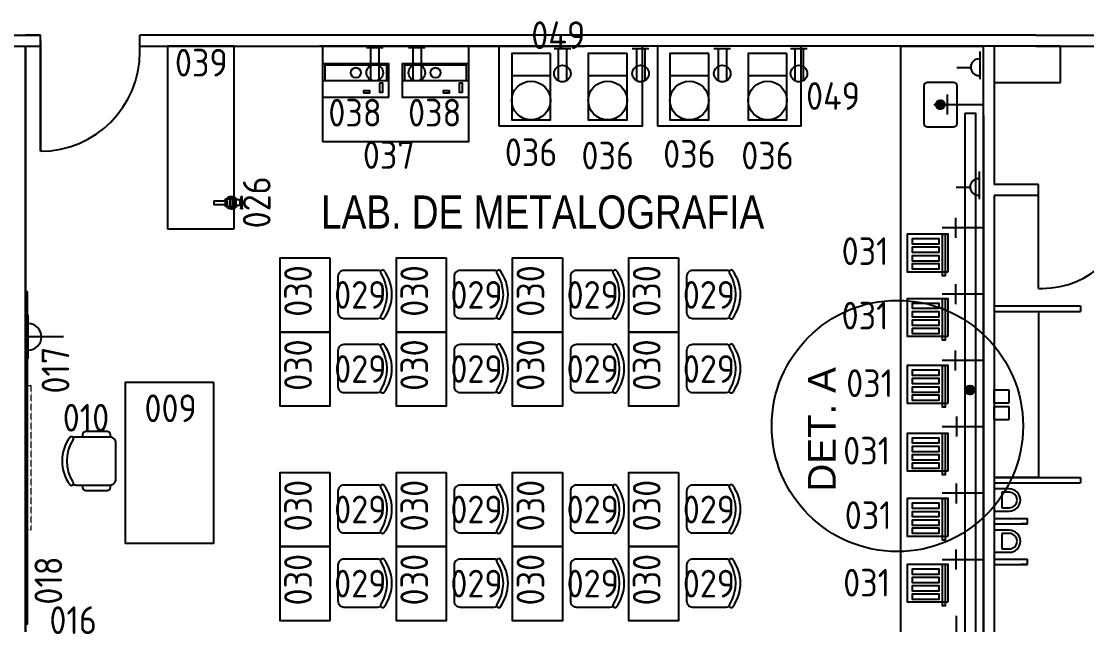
# Model space of a CAD drawing. Header units: millimetres. Extents: x 18768 to 1484868, y -11027 to 520152.
# Drawn here: x 209015 to 218641, y 139518 to 144973 of the extents above; entities that cross this region are included whole.
import ezdxf
from ezdxf.enums import TextEntityAlignment as Align

# ---------------------------------------------------------------- set-up
doc = ezdxf.new("R2010")
doc.units = ezdxf.units.MM
doc.linetypes.add('DIVIDE', pattern=[2.15, 1.5, -0.2, 0.05, -0.15, 0.05, -0.2])
doc.linetypes.add('HIDDEN', pattern=[0.375, 0.25, -0.125])
for name, color, linetype in [('018', 4, 'Continuous'), ('1-PAREDES', 7, 'Continuous'), ('4-MOBILIA', 4, 'Continuous'), ('L018-SIMBOLO1', 3, 'Continuous'), ('L025-CONTORNO', 7, 'Continuous'), ('L025-IMAGIN', 1, 'DIVIDE'), ('L025-IMPLANTAÇÃO', 1, 'Continuous'), ('L025-TEXTO', 7, 'Continuous'), ('L035-ARRANJO-ADQUIRIR', 102, 'Continuous'), ('L035-ARRANJO-EXISTENTE', 180, 'Continuous'), ('L035-TEXTO', 40, 'Continuous'), ('PAREDES', 7, 'Continuous')]:
    doc.layers.add(name, color=color, linetype=linetype)
doc.styles.add('ISO-CP--25', font='isocp.shx', dxfattribs={"height": 250})
doc.styles.get("Standard").update_dxf_attribs({"font": 'arial.ttf'})

# ---------------------------------------------------------------- blocks, each defined once
blk = doc.blocks.new('BL_SENAI_id9300044259')
at = {"layer": 'L035-ARRANJO-ADQUIRIR', "color": 0, "linetype": 'ByBlock', "lineweight": -2}
for points in [[(-54.6, 0), (-54.6, 0), (-54.6, -340), (-54.6, -340), (315.4, -340), (315.4, -340), (315.4, 0), (315.4, 0)], [(-30, -337.5), (-30, -337.5), (0, -337.5), (0, -337.5), (0, 32.5), (0, 32.5), (-30, 32.5), (-30, 32.5)], [(26.7, -71.2), (26.7, -71.2), (271.7, -71.2), (271.7, -71.2), (271.7, -26.2), (271.7, -26.2), (26.7, -26.2), (26.7, -26.2)], [(26.7, -144.9), (26.7, -144.9), (271.7, -144.9), (271.7, -144.9), (271.7, -99.9), (271.7, -99.9), (26.7, -99.9), (26.7, -99.9)], [(26.7, -221.3), (26.7, -221.3), (271.7, -221.3), (271.7, -221.3), (271.7, -176.3), (271.7, -176.3), (26.7, -176.3), (26.7, -176.3)], [(26.7, -297.8), (26.7, -297.8), (271.7, -297.8), (271.7, -297.8), (271.7, -252.8), (271.7, -252.8), (26.7, -252.8), (26.7, -252.8)]]:
    blk.add_lwpolyline(points, close=True, dxfattribs=at)
at = {"layer": 'L025-TEXTO', "style": 'ISO-CP--25'}
blk.add_attdef('rmp_mt_codmaterial', (15, 15), '', height=40, dxfattribs=at)
at = {"layer": 'L025-TEXTO', "style": 'ISO-CP--25', "flags": 1}
for tag in ['rmp_mt_nomeunid', 'rmp_mt_potencia', 'rmp_mt_cod']:
    blk.add_attdef(tag, (15, 15), '', height=40, dxfattribs=at)
blk = doc.blocks.new('BL_SENAI_id9320211390')
at = {"layer": 'L035-ARRANJO-EXISTENTE', "color": 0}
blk.add_lwpolyline([(576.9, -152.5), (-93.1, -152.5), (-93.1, 297.5), (576.9, 297.5)], close=True, dxfattribs=at)
at = {"layer": 'L025-TEXTO', "style": 'ISO-CP--25'}
blk.add_attdef('rmp_mt_codmaterial', (15, 15), '', height=40, dxfattribs=at)
at = {"layer": 'L025-TEXTO', "style": 'ISO-CP--25', "flags": 1}
for tag in ['rmp_mt_nomeunid', 'rmp_mt_potencia', 'rmp_mt_cod']:
    blk.add_attdef(tag, (15, 15), '', height=40, dxfattribs=at)
blk = doc.blocks.new('BL_SENAI_id9320211210')
at = {"layer": 'L035-ARRANJO-EXISTENTE', "color": 0}
for points in [[(245.9, 238.6, 0.129448), (219.3, 245.6), (-85.4, 245.6, 0.414214), (-139.5, 191.6), (-139.5, -133.5, 0.414214), (-85.4, -187.6), (220.9, -187.6, 0.120944), (245.9, -181.4)], [(246.4, 218.2, -0.290756), (246.4, -161.2, 0.829608), (275, -187.6, 0.333333), (275, 244.9, 0.829608), (246.4, 218.5)]]:
    blk.add_lwpolyline(points, format="xyb", dxfattribs=at)
at = {"layer": 'L025-TEXTO', "style": 'ISO-CP--25'}
blk.add_attdef('rmp_mt_codmaterial', (15, 15), '', height=40, dxfattribs=at)
at = {"layer": 'L025-TEXTO', "style": 'ISO-CP--25', "flags": 1}
for tag in ['rmp_mt_nomeunid', 'rmp_mt_potencia', 'rmp_mt_cod']:
    blk.add_attdef(tag, (15, 15), '', height=40, dxfattribs=at)
blk = doc.blocks.new('BL_SENAI_id9320220810')
at = {"layer": 'L025-CONTORNO', "color": 0}
blk.add_lwpolyline([(-688.2, 238.2), (111.8, 238.2), (111.8, 1688.2), (-688.2, 1688.2)], close=True, dxfattribs=at)
at = {"layer": 'L025-TEXTO', "style": 'ISO-CP--25'}
blk.add_attdef('rmp_mt_codmaterial', (15, 15), '', height=40, dxfattribs=at)
at = {"layer": 'L025-TEXTO', "style": 'ISO-CP--25', "flags": 1}
for tag in ['rmp_mt_nomeunid', 'rmp_mt_potencia', 'rmp_mt_cod']:
    blk.add_attdef(tag, (15, 15), '', height=40, dxfattribs=at)
blk = doc.blocks.new('BL_SENAI_id9320211380')
at = {"layer": 'L035-ARRANJO-ADQUIRIR', "color": 0}
for points in [[(-37.9, 198.8), (-57.9, 198.8, 0.414214), (-87.9, 168.8), (-87.9, -21.2, 0.414214), (-57.9, -51.2), (-37.9, -51.2)], [(388.2, -136.6, 0.129448), (395.3, -109.9), (395.3, 194.7, 0.414214), (341.2, 248.8), (16.1, 248.8, 0.414214), (-37.9, 194.7), (-37.9, -111.6, 0.120944), (-31.8, -136.6)], [(395.3, -51.2), (415.3, -51.2, 0.414214), (445.3, -21.2), (445.3, 168.8, 0.414214), (415.3, 198.8), (395.1, 198.8)], [(367.9, -137.1, -0.290756), (-11.6, -137.1, 0.829608), (-37.9, -165.6, 0.333333), (394.5, -165.6, 0.829608), (368.2, -137.1)]]:
    blk.add_lwpolyline(points, format="xyb", dxfattribs=at)
at = {"layer": 'L025-TEXTO', "style": 'ISO-CP--25'}
blk.add_attdef('rmp_mt_codmaterial', (15, 15), '', height=40, dxfattribs=at)
at = {"layer": 'L025-TEXTO', "style": 'ISO-CP--25', "flags": 1}
for tag in ['rmp_mt_nomeunid', 'rmp_mt_potencia', 'rmp_mt_cod']:
    blk.add_attdef(tag, (15, 15), '', height=40, dxfattribs=at)
blk = doc.blocks.new('BL_SENAI_id9300159197')
at = {"layer": 'L025-CONTORNO', "color": 0, "linetype": 'HIDDEN', "lineweight": 9}
blk.add_lwpolyline([(-650, -50), (650, -50), (650, 0), (-650, 0)], close=True, dxfattribs=at)
at = {"layer": 'L025-TEXTO', "lineweight": 9, "style": 'ISO-CP--25'}
blk.add_attdef('rmp_mt_codmaterial', (15, 15), '', height=40, dxfattribs=at)
at = {"layer": 'L025-TEXTO', "lineweight": 9, "style": 'ISO-CP--25', "flags": 1}
for tag in ['rmp_mt_nomeunid', 'rmp_mt_potencia', 'rmp_mt_cod']:
    blk.add_attdef(tag, (15, 15), '', height=40, dxfattribs=at)
blk = doc.blocks.new('BL_SENAI_id9320290690')
at = {"layer": 'L025-CONTORNO', "color": 0}
blk.add_lwpolyline([(-3130.9, 134.4), (-130.9, 134.4), (-130.9, 152.4), (-3130.9, 152.4)], close=True, dxfattribs=at)
at = {"layer": 'L025-TEXTO', "style": 'ISO-CP--25'}
blk.add_attdef('rmp_mt_codmaterial', (15, 15), '', height=40, dxfattribs=at)
at = {"layer": 'L025-TEXTO', "style": 'ISO-CP--25', "flags": 1}
for tag in ['rmp_mt_nomeunid', 'rmp_mt_potencia', 'rmp_mt_cod']:
    blk.add_attdef(tag, (15, 15), '', height=40, dxfattribs=at)
blk = doc.blocks.new('BL_SENAI_id9320241110')
at = {"layer": 'L025-CONTORNO', "color": 0}
blk.add_lwpolyline([(-492.1, -306), (827.9, -306), (827.9, 554), (-492.1, 554)], close=True, dxfattribs=at)
at = {"layer": 'L025-TEXTO', "style": 'ISO-CP--25'}
blk.add_attdef('rmp_mt_codmaterial', (15, 15), '', height=40, dxfattribs=at)
at = {"layer": 'L025-TEXTO', "style": 'ISO-CP--25', "flags": 1}
for tag in ['rmp_mt_nomeunid', 'rmp_mt_potencia', 'rmp_mt_cod']:
    blk.add_attdef(tag, (15, 15), '', height=40, dxfattribs=at)
blk = doc.blocks.new('BL_SENAI_id9320240750')
at = {"layer": 'L025-CONTORNO', "color": 0}
for p, q in [((1650, 600), (0, 600)), ((0, 600), (0, 0)), ((1650, 0), (1650, 600)), ((0, 0), (1650, 0))]:
    blk.add_line(p, q, dxfattribs=at)
at = {"layer": 'L025-TEXTO', "style": 'ISO-CP--25'}
blk.add_attdef('rmp_mt_codmaterial', (15, 15), '', height=40, dxfattribs=at)
at = {"layer": 'L025-TEXTO', "style": 'ISO-CP--25', "flags": 1}
for tag in ['rmp_mt_nomeunid', 'rmp_mt_potencia', 'rmp_mt_cod']:
    blk.add_attdef(tag, (15, 15), '', height=40, dxfattribs=at)
blk = doc.blocks.new('BL_SENAI_id9310100320')
at = {"layer": 'L035-ARRANJO-EXISTENTE', "color": 0}
for p, q in [((-200.7, 56.3), (-200.7, 19.7)), ((-200.7, 56.3), (-96, 56.3)), ((-96, 19.7), (-200.7, 19.7)), ((-96, 72.3), (-55.2, 72.3)), ((-96, 3.7), (-96, 72.3)), ((-55.2, 3.7), (-96, 3.7)), ((-29.2, 76), (-35, 76)), ((-35, 67.8), (-35, 0)), ((-35, 0), (-29.2, 0)), ((-29.2, 0), (-29.2, 76)), ((-22.5, 76), (-16.6, 76)), ((-22.5, 0), (-22.5, 76)), ((-16.6, 0), (-22.5, 0)), ((-16.6, 67.8), (-16.6, 0)), ((0.9, 22.8), (0.9, 53.2)), ((39.4, 64.6), (12.3, 64.6)), ((39.4, 11.4), (12.3, 11.4)), ((35, 64.6), (35, 11.4)), ((39.4, 64.6), (39.4, 11.4))]:
    blk.add_line(p, q, dxfattribs=at)
for points in [[(-96, 21.8), (-96, 54.2), (-80.4, 54.2), (-80.4, 21.8)], [(-52.6, 76), (-35, 76), (-35, 0), (-52.6, 0)], [(0.9, 76), (-16.6, 76), (-16.6, 0), (0.9, 0)], [(39.4, 30), (39.4, 45.8), (58.1, 45.8), (58.1, 30)], [(45.4, 91.7), (45.4, 87.5), (54.8, 87.5), (54.8, 91.7)], [(45.4, -15.9), (45.4, -11.8), (54.8, -11.8), (54.8, -15.9)]]:
    blk.add_lwpolyline(points, close=True, dxfattribs=at)
for points in [[(48.1, 45.8), (48.1, 87.5), (52.2, 87.5), (52.2, 45.8)], [(52.2, 30), (52.2, -11.8), (48.1, -11.8), (48.1, 30)]]:
    blk.add_lwpolyline(points, dxfattribs=at)
for centre in [(-41.8, 84.6), (-41.8, -8.6)]:
    blk.add_circle(centre, 4.46, dxfattribs=at)
for centre, radius, start, end in [((-40.5, 38), 55.5, 41.73855, 141.87067), ((-40.5, 38), 55.5, 218.12933, 318.26145), ((-55.2, 74.9), 2.59, 270, 0), ((-55.2, 1.1), 2.59, 0, 90), ((12.3, 76), 11.4, 180, 270), ((12.3, 0), 11.4, 90, 180)]:
    blk.add_arc(centre, radius, start, end, dxfattribs=at)
at = {"layer": 'L025-TEXTO', "style": 'ISO-CP--25'}
blk.add_attdef('rmp_mt_codmaterial', (15, 15), '', height=40, dxfattribs=at)
at = {"layer": 'L025-TEXTO', "style": 'ISO-CP--25', "flags": 1}
for tag in ['rmp_mt_nomeunid', 'rmp_mt_potencia', 'rmp_mt_cod']:
    blk.add_attdef(tag, (15, 15), '', height=40, dxfattribs=at)
blk = doc.blocks.new('BL_SENAI_id9330313530')
at = {"layer": 'L035-ARRANJO-ADQUIRIR', "color": 0, "linetype": 'ByBlock', "lineweight": -2}
blk.add_line((0, 0), (350, 0), dxfattribs=at)
blk.add_lwpolyline([(350, 200), (0, 200), (0, -400), (350, -400)], close=True, dxfattribs=at)
blk.add_circle((175, -225), 175, dxfattribs=at)
at = {"layer": 'L025-TEXTO', "style": 'ISO-CP--25'}
blk.add_attdef('rmp_mt_codmaterial', (15, 15), '', height=40, dxfattribs=at)
at = {"layer": 'L025-TEXTO', "style": 'ISO-CP--25', "flags": 1}
for tag in ['rmp_mt_nomeunid', 'rmp_mt_potencia', 'rmp_mt_cod']:
    blk.add_attdef(tag, (15, 15), '', height=40, dxfattribs=at)
blk = doc.blocks.new('BL_SENAI_id9300155601')
at = {"layer": 'L035-ARRANJO-ADQUIRIR', "color": 0, "linetype": 'ByBlock', "lineweight": -2}
for p, q in [((20, 290), (20, 150)), ((20, 290), (580, 290)), ((580, 150), (580, 290)), ((0, 150), (600, 150))]:
    blk.add_line(p, q, dxfattribs=at)
for points in [[(600, 0), (600, 300), (0, 300), (0, 0)], [(516.1, 127.8), (540.3, 127.8), (540.3, 41), (516.1, 41)], [(368.7, 37), (427.2, 37), (427.2, 57.1), (368.7, 57.1)]]:
    blk.add_lwpolyline(points, close=True, dxfattribs=at)
blk.add_circle((300, 220), 45.8, dxfattribs=at)
at = {"layer": 'L025-TEXTO', "style": 'ISO-CP--25'}
blk.add_attdef('rmp_mt_codmaterial', (15, 15), '', height=40, dxfattribs=at)
at = {"layer": 'L025-TEXTO', "style": 'ISO-CP--25', "flags": 1}
for tag in ['rmp_mt_nomeunid', 'rmp_mt_potencia', 'rmp_mt_cod']:
    blk.add_attdef(tag, (15, 15), '', height=40, dxfattribs=at)
blk = doc.blocks.new('BL_SENAI_id9320130030')
at = {"layer": 'L025-IMAGIN', "color": 0}
blk.add_lwpolyline([(266.7, 734.1), (-203.6, 564.4), (0, 0), (470.3, 169.7)], close=True, dxfattribs=at)
at = {"layer": 'L025-TEXTO', "style": 'ISO-CP--25'}
blk.add_attdef('rmp_mt_codmaterial', (15, 15), '', height=40, dxfattribs=at)
at = {"layer": 'L025-TEXTO', "style": 'ISO-CP--25', "flags": 1}
for tag in ['rmp_mt_nomeunid', 'rmp_mt_potencia', 'rmp_mt_cod']:
    blk.add_attdef(tag, (15, 15), '', height=40, dxfattribs=at)
blk = doc.blocks.new('BL_SENAI_id9320260310')
at = {"layer": 'L035-ARRANJO-ADQUIRIR', "color": 0, "linetype": 'ByBlock', "lineweight": -2}
blk.add_lwpolyline([(0, 0), (1300, 0), (1300, 720), (0, 720)], close=True, dxfattribs=at)
at = {"layer": 'L025-TEXTO', "linetype": 'ByBlock', "lineweight": -2, "style": 'ISO-CP--25'}
blk.add_attdef('rmp_mt_codmaterial', (15, 15), '', height=40, dxfattribs=at)
at = {"layer": 'L025-TEXTO', "linetype": 'ByBlock', "lineweight": -2, "style": 'ISO-CP--25', "flags": 1}
for tag in ['rmp_mt_nomeunid', 'rmp_mt_potencia', 'rmp_mt_cod']:
    blk.add_attdef(tag, (15, 15), '', height=40, dxfattribs=at)

msp = doc.modelspace()

# ---------------------------------------------------------------- hatches: boundary and pattern name
at = {"layer": 'L025-IMPLANTAÇÃO', "linetype": 'Continuous'}
h = msp.add_hatch(dxfattribs=at)
h.set_pattern_fill('ANSI31', color=256, scale=16, angle=630, style=0)
h.set_pattern_definition([(315, (140832.5633, 229922.217), (1.414213562, 1.414213562), [])])
h.paths.add_polyline_path([(217359.14, 144219.252, 0.41421356), (217319.14, 144259.252, 0.41421356), (217279.14, 144219.252)])
h.paths.add_polyline_path([(217319.14, 144179.252, 0.41421356), (217359.14, 144219.252), (217279.14, 144219.252, 0.41421356)])
h = msp.add_hatch(dxfattribs=at)
h.set_pattern_fill('ANSI31', color=256, scale=16, angle=630, style=0)
h.set_pattern_definition([(315, (141099.6457, 227342.4941), (1.414213562, 1.414213562), [])])
h.paths.add_polyline_path([(217626.222, 141639.529, 0.41421356), (217586.222, 141679.529, 0.41421356), (217546.222, 141639.529)])
h.paths.add_polyline_path([(217586.222, 141599.529, 0.41421356), (217626.222, 141639.529), (217546.222, 141639.529, 0.41421356)])

# ---------------------------------------------------------------- linework, layer by layer
at = {"layer": '018'}
for p, q in [((217675.021, 144699.09), (217675.021, 144449.09)), ((217468.051, 144554.641), (217593.051, 144554.641)), ((217669.895, 143616.364), (217669.895, 143366.364)), ((217462.925, 143471.914), (217587.925, 143471.914))]:
    msp.add_line(p, q, dxfattribs=at)
for centre in [(217668.051, 144557.842), (217662.925, 143475.116)]:
    msp.add_arc(centre, 75, 90, 270, dxfattribs=at)
at = {"layer": '1-PAREDES'}
for p, q in [((209053.692, 137305.727), (209053.692, 144748.486)), ((209053.692, 144748.486), (209053.692, 137248.486))]:
    msp.add_line(p, q, dxfattribs=at)
at = {"layer": '4-MOBILIA'}
for p, q in [((218404.395, 144748.486), (217804.395, 144748.486)), ((217804.395, 144748.486), (217804.395, 144418.486)), ((218404.395, 144418.486), (218404.395, 144748.486)), ((217804.395, 144418.486), (218404.395, 144418.486))]:
    msp.add_line(p, q, dxfattribs=at)
at = {"layer": 'DEFPOINTS'}
for p, q in [((209187.176, 144847.486), (209053.692, 144847.486)), ((209187.176, 143798.432), (209187.176, 144847.486)), ((210087.176, 144698.432), (210087.176, 144847.486)), ((211708.279, 144847.486), (210087.176, 144847.486)), ((218181.279, 144847.486), (219080.702, 144847.486)), ((209053.692, 144748.486), (209187.176, 144748.486)), ((210087.176, 144748.486), (214108.413, 144748.486)), ((218181.279, 144748.486), (219080.702, 144748.486)), ((217806.413, 143399.486), (217806.413, 143399.486)), ((217806.413, 143399.486), (217806.413, 143399.486)), ((217806.413, 143399.486), (217806.413, 143399.486)), ((217806.413, 143399.486), (217806.413, 143399.486)), ((217806.413, 143399.486), (217806.413, 142399.486)), ((217806.413, 142399.486), (218566.413, 142399.486)), ((218586.413, 142399.486), (218586.413, 142349.486)), ((217806.413, 142349.486), (218206.413, 142349.486)), ((218206.413, 142349.486), (218206.413, 140849.486)), ((217806.315, 141521.673), (217806.315, 141641.673)), ((217806.315, 141641.673), (217936.315, 141641.673)), ((217936.315, 141641.673), (217936.315, 141521.673)), ((217936.315, 141521.673), (217806.315, 141521.673)), ((217806.315, 141489.496), (217936.315, 141489.496)), ((217806.315, 141369.496), (217806.315, 141489.496)), ((217936.315, 141489.496), (217936.315, 141369.496)), ((217936.315, 141369.496), (217806.315, 141369.496)), ((218206.413, 140849.486), (217806.413, 140849.486)), ((217806.413, 140849.486), (218566.413, 140849.486)), ((218586.413, 140849.486), (218586.413, 140799.486)), ((217942.074, 140745.335), (217806.413, 140745.335)), ((217942.074, 140745.335), (217806.413, 140745.335)), ((217942.074, 140745.335), (217806.413, 140745.335)), ((217942.074, 140745.335), (217806.413, 140745.335)), ((217942.074, 140745.335), (217806.413, 140745.335)), ((217942.074, 140745.335), (217806.413, 140745.335)), ((217942.074, 140745.335), (217806.413, 140745.335)), ((217942.074, 140745.335), (217806.413, 140745.335)), ((217874.243, 140715.335), (217874.243, 140575.335)), ((217942.074, 140715.335), (217874.243, 140715.335)), ((217942.074, 140715.335), (217874.243, 140715.335)), ((217874.243, 140715.335), (217874.243, 140575.335)), ((217874.243, 140715.335), (217874.243, 140575.335)), ((217942.074, 140715.335), (217874.243, 140715.335)), ((217942.074, 140715.335), (217874.243, 140715.335)), ((217874.243, 140715.335), (217874.243, 140575.335)), ((217874.243, 140715.335), (217874.243, 140575.335)), ((217942.074, 140715.335), (217874.243, 140715.335)), ((217942.074, 140715.335), (217874.243, 140715.335)), ((217874.243, 140715.335), (217874.243, 140575.335)), ((217874.243, 140715.335), (217874.243, 140575.335)), ((217942.074, 140715.335), (217874.243, 140715.335)), ((217942.074, 140715.335), (217874.243, 140715.335)), ((217874.243, 140715.335), (217874.243, 140575.335)), ((218042.074, 140645.335), (218042.074, 140645.335)), ((218042.074, 140645.335), (218042.074, 140645.335)), ((218042.074, 140645.335), (218042.074, 140645.335)), ((218042.074, 140645.335), (218042.074, 140645.335)), ((218042.074, 140645.335), (218042.074, 140645.335)), ((218042.074, 140645.335), (218042.074, 140645.335)), ((218042.074, 140645.335), (218042.074, 140645.335)), ((218042.074, 140645.335), (218042.074, 140645.335)), ((217806.413, 140545.335), (217942.074, 140545.335)), ((217806.413, 140545.335), (217942.074, 140545.335)), ((217806.413, 140545.335), (217942.074, 140545.335)), ((217806.413, 140545.335), (217942.074, 140545.335)), ((217806.413, 140545.335), (217942.074, 140545.335)), ((217806.413, 140545.335), (217942.074, 140545.335)), ((217806.413, 140545.335), (217942.074, 140545.335)), ((217806.413, 140545.335), (217942.074, 140545.335)), ((217874.243, 140575.335), (217942.074, 140575.335)), ((217874.243, 140575.335), (217942.074, 140575.335)), ((217874.243, 140575.335), (217942.074, 140575.335)), ((217874.243, 140575.335), (217942.074, 140575.335)), ((217874.243, 140575.335), (217942.074, 140575.335)), ((217874.243, 140575.335), (217942.074, 140575.335)), ((217874.243, 140575.335), (217942.074, 140575.335)), ((217874.243, 140575.335), (217942.074, 140575.335)), ((218105.295, 140429.216), (218105.295, 140479.216)), ((218105.295, 140429.216), (218105.295, 140479.216)), ((218105.295, 140429.216), (218105.295, 140459.216)), ((218105.295, 140429.216), (218105.295, 140459.216)), ((218105.295, 140429.216), (218105.295, 140459.216)), ((218105.295, 140429.216), (218105.295, 140459.216)), ((218105.295, 140429.216), (218105.295, 140459.216)), ((218105.295, 140429.216), (218105.295, 140459.216)), ((218105.295, 140429.216), (218105.295, 140459.216)), ((217942.074, 140372.968), (217806.413, 140372.968)), ((217942.074, 140372.968), (217806.413, 140372.968)), ((217942.074, 140372.968), (217806.413, 140372.968)), ((217942.074, 140372.968), (217806.413, 140372.968)), ((217942.074, 140372.968), (217806.413, 140372.968)), ((217942.074, 140372.968), (217806.413, 140372.968)), ((217942.074, 140372.968), (217806.413, 140372.968)), ((217942.074, 140372.968), (217806.413, 140372.968)), ((218085.295, 140429.216), (218045.295, 140429.216)), ((218045.295, 140429.216), (218105.295, 140429.216)), ((218045.295, 140429.216), (218105.295, 140429.216)), ((218085.295, 140429.216), (218045.295, 140429.216)), ((218085.295, 140429.216), (218045.295, 140429.216)), ((218045.295, 140429.216), (218105.295, 140429.216)), ((218045.295, 140429.216), (218105.295, 140429.216)), ((218085.295, 140429.216), (218045.295, 140429.216)), ((218085.295, 140429.216), (218045.295, 140429.216)), ((218045.295, 140429.216), (218105.295, 140429.216)), ((218045.295, 140429.216), (218105.295, 140429.216)), ((218085.295, 140429.216), (218045.295, 140429.216)), ((218085.295, 140429.216), (218045.295, 140429.216)), ((218045.295, 140429.216), (218105.295, 140429.216)), ((218045.295, 140429.216), (218105.295, 140429.216)), ((218085.295, 140429.216), (218045.295, 140429.216)), ((218105.295, 140429.216), (218085.295, 140429.216)), ((218105.295, 140429.216), (218085.295, 140429.216)), ((218105.295, 140429.216), (218085.295, 140429.216)), ((218105.295, 140429.216), (218085.295, 140429.216)), ((218105.295, 140429.216), (218085.295, 140429.216)), ((218105.295, 140429.216), (218085.295, 140429.216)), ((218105.295, 140429.216), (218085.295, 140429.216)), ((218105.295, 140429.216), (218085.295, 140429.216)), ((217874.243, 140342.968), (217874.243, 140202.968)), ((217874.243, 140342.968), (217874.243, 140202.968)), ((217874.243, 140342.968), (217874.243, 140202.968)), ((217874.243, 140342.968), (217874.243, 140202.968)), ((217874.243, 140342.968), (217874.243, 140202.968)), ((217874.243, 140342.968), (217874.243, 140202.968)), ((217874.243, 140342.968), (217874.243, 140202.968)), ((217874.243, 140342.968), (217874.243, 140202.968)), ((217942.074, 140342.968), (217874.243, 140342.968)), ((217942.074, 140342.968), (217874.243, 140342.968)), ((217942.074, 140342.968), (217874.243, 140342.968)), ((217942.074, 140342.968), (217874.243, 140342.968)), ((217942.074, 140342.968), (217874.243, 140342.968)), ((217942.074, 140342.968), (217874.243, 140342.968)), ((217942.074, 140342.968), (217874.243, 140342.968)), ((217942.074, 140342.968), (217874.243, 140342.968)), ((218042.074, 140272.968), (218042.074, 140272.968)), ((218042.074, 140272.968), (218042.074, 140272.968)), ((218042.074, 140272.968), (218042.074, 140272.968)), ((218042.074, 140272.968), (218042.074, 140272.968)), ((218042.074, 140272.968), (218042.074, 140272.968)), ((218042.074, 140272.968), (218042.074, 140272.968)), ((218042.074, 140272.968), (218042.074, 140272.968)), ((218042.074, 140272.968), (218042.074, 140272.968)), ((217806.413, 140172.968), (217942.074, 140172.968)), ((217806.413, 140172.968), (217942.074, 140172.968)), ((217806.413, 140172.968), (217942.074, 140172.968)), ((217806.413, 140172.968), (217942.074, 140172.968)), ((217806.413, 140172.968), (217942.074, 140172.968)), ((217806.413, 140172.968), (217942.074, 140172.968)), ((217806.413, 140172.968), (217942.074, 140172.968)), ((217806.413, 140172.968), (217942.074, 140172.968)), ((217874.243, 140202.968), (217942.074, 140202.968)), ((217874.243, 140202.968), (217942.074, 140202.968)), ((217874.243, 140202.968), (217942.074, 140202.968)), ((217874.243, 140202.968), (217942.074, 140202.968)), ((217874.243, 140202.968), (217942.074, 140202.968)), ((217874.243, 140202.968), (217942.074, 140202.968)), ((217874.243, 140202.968), (217942.074, 140202.968)), ((217874.243, 140202.968), (217942.074, 140202.968)), ((218085.295, 140061.743), (218045.295, 140061.743)), ((218045.295, 140061.743), (218105.295, 140061.743)), ((218045.295, 140061.743), (218105.295, 140061.743)), ((218085.295, 140061.743), (218045.295, 140061.743)), ((218085.295, 140061.743), (218045.295, 140061.743)), ((218045.295, 140061.743), (218105.295, 140061.743)), ((218045.295, 140061.743), (218105.295, 140061.743)), ((218085.295, 140061.743), (218045.295, 140061.743)), ((218085.295, 140061.743), (218045.295, 140061.743)), ((218045.295, 140061.743), (218105.295, 140061.743)), ((218045.295, 140061.743), (218105.295, 140061.743)), ((218085.295, 140061.743), (218045.295, 140061.743)), ((218085.295, 140061.743), (218045.295, 140061.743)), ((218045.295, 140061.743), (218105.295, 140061.743)), ((218045.295, 140061.743), (218105.295, 140061.743)), ((218085.295, 140061.743), (218045.295, 140061.743)), ((218105.295, 140061.743), (218085.295, 140061.743)), ((218105.295, 140061.743), (218085.295, 140061.743)), ((218105.295, 140061.743), (218085.295, 140061.743)), ((218105.295, 140061.743), (218085.295, 140061.743)), ((218105.295, 140061.743), (218085.295, 140061.743)), ((218105.295, 140061.743), (218085.295, 140061.743)), ((218105.295, 140061.743), (218085.295, 140061.743)), ((218105.295, 140061.743), (218085.295, 140061.743)), ((218105.295, 140061.743), (218105.295, 140111.743)), ((218105.295, 140061.743), (218105.295, 140111.743)), ((218105.295, 140061.743), (218105.295, 140111.743)), ((218105.295, 140061.743), (218105.295, 140111.743)), ((218105.295, 140061.743), (218105.295, 140111.743)), ((218105.295, 140061.743), (218105.295, 140111.743)), ((218105.295, 140061.743), (218105.295, 140111.743)), ((218105.295, 140061.743), (218105.295, 140111.743))]:
    msp.add_line(p, q, dxfattribs=at)
for centre, radius, start, end in [((217942.074, 140645.335), 100, 0, 90), ((217942.074, 140645.335), 100, 0, 90), ((217942.074, 140645.335), 100, 0, 90), ((217942.074, 140645.335), 100, 0, 90), ((217942.074, 140645.335), 100, 0, 90), ((217942.074, 140645.335), 100, 0, 90), ((217942.074, 140645.335), 100, 0, 90), ((217942.074, 140645.335), 100, 0, 90), ((217942.074, 140645.335), 70, 0, 90), ((217942.074, 140645.335), 70, 0, 90), ((217942.074, 140645.335), 70, 0, 90), ((217942.074, 140645.335), 70, 0, 90), ((217942.074, 140645.335), 70, 0, 90), ((217942.074, 140645.335), 70, 0, 90), ((217942.074, 140645.335), 70, 0, 90), ((217942.074, 140645.335), 70, 0, 90), ((217942.074, 140645.335), 100, 270, 0), ((217942.074, 140645.335), 70, 270, 0), ((217942.074, 140645.335), 70, 270, 0), ((217942.074, 140645.335), 100, 270, 0), ((217942.074, 140645.335), 100, 270, 0), ((217942.074, 140645.335), 70, 270, 0), ((217942.074, 140645.335), 70, 270, 0), ((217942.074, 140645.335), 100, 270, 0), ((217942.074, 140645.335), 100, 270, 0), ((217942.074, 140645.335), 70, 270, 0), ((217942.074, 140645.335), 70, 270, 0), ((217942.074, 140645.335), 100, 270, 0), ((217942.074, 140645.335), 100, 270, 0), ((217942.074, 140645.335), 70, 270, 0), ((217942.074, 140645.335), 70, 270, 0), ((217942.074, 140645.335), 100, 270, 0), ((217942.074, 140272.968), 100, 0, 90), ((217942.074, 140272.968), 100, 0, 90), ((217942.074, 140272.968), 100, 0, 90), ((217942.074, 140272.968), 100, 0, 90), ((217942.074, 140272.968), 100, 0, 90), ((217942.074, 140272.968), 100, 0, 90), ((217942.074, 140272.968), 100, 0, 90), ((217942.074, 140272.968), 100, 0, 90), ((217942.074, 140272.968), 70, 0, 90), ((217942.074, 140272.968), 70, 0, 90), ((217942.074, 140272.968), 70, 0, 90), ((217942.074, 140272.968), 70, 0, 90), ((217942.074, 140272.968), 70, 0, 90), ((217942.074, 140272.968), 70, 0, 90), ((217942.074, 140272.968), 70, 0, 90), ((217942.074, 140272.968), 70, 0, 90), ((217942.074, 140272.968), 100, 270, 0), ((217942.074, 140272.968), 70, 270, 0), ((217942.074, 140272.968), 70, 270, 0), ((217942.074, 140272.968), 100, 270, 0), ((217942.074, 140272.968), 100, 270, 0), ((217942.074, 140272.968), 70, 270, 0), ((217942.074, 140272.968), 70, 270, 0), ((217942.074, 140272.968), 100, 270, 0), ((217942.074, 140272.968), 100, 270, 0), ((217942.074, 140272.968), 70, 270, 0), ((217942.074, 140272.968), 70, 270, 0), ((217942.074, 140272.968), 100, 270, 0), ((217942.074, 140272.968), 100, 270, 0), ((217942.074, 140272.968), 70, 270, 0), ((217942.074, 140272.968), 70, 270, 0), ((217942.074, 140272.968), 100, 270, 0)]:
    msp.add_arc(centre, radius, start, end, dxfattribs=at)
at = {"layer": 'L018-SIMBOLO1'}
for p, q in [((212283.937, 144733.306), (212133.937, 144733.306)), ((212171.437, 144733.306), (212171.437, 144443.354)), ((212246.437, 144733.306), (212246.437, 144443.354)), ((212664.135, 144733.306), (212514.135, 144733.306)), ((212551.635, 144733.306), (212551.635, 144443.354)), ((212626.635, 144733.306), (212626.635, 144443.354)), ((213979.215, 144725.051), (213829.215, 144725.051)), ((213866.715, 144725.051), (213866.715, 144435.1)), ((213941.715, 144725.051), (213941.715, 144435.1)), ((214685.673, 144725.051), (214535.673, 144725.051)), ((214573.173, 144725.051), (214573.173, 144435.1)), ((214648.173, 144725.051), (214648.173, 144435.1)), ((215423.438, 144725.051), (215273.438, 144725.051)), ((215310.938, 144725.051), (215310.938, 144435.1)), ((215385.938, 144725.051), (215385.938, 144435.1)), ((216115.854, 144725.051), (215965.854, 144725.051)), ((216003.354, 144725.051), (216003.354, 144435.1)), ((216078.354, 144725.051), (216078.354, 144435.1))]:
    msp.add_line(p, q, dxfattribs=at)
for centre in [(212208.937, 144508.306), (212589.135, 144508.306), (213904.215, 144500.051), (214610.673, 144500.051), (215348.438, 144500.051), (216040.854, 144500.051)]:
    msp.add_circle(centre, 75, dxfattribs=at)
at = {"layer": 'L025-IMPLANTAÇÃO', "linetype": 'Continuous'}
for p, q in [((216955.395, 144748.486), (217707.413, 144748.486)), ((216957.413, 144748.486), (216957.413, 137248.486)), ((217707.413, 137248.486), (217707.413, 144748.486)), ((217379.826, 144309.656), (217379.826, 144129.656)), ((217259.826, 144219.656), (217714.826, 144219.656)), ((217455.177, 143196.596), (217455.177, 143016.596)), ((217335.177, 143109.003), (217695.177, 143109.003)), ((217455.177, 142596.596), (217455.177, 142416.596)), ((217335.177, 142509.003), (217695.177, 142509.003)), ((217451.997, 141996.596), (217451.997, 141816.596)), ((217335.177, 141909.003), (217695.177, 141909.003)), ((217335.177, 141309.003), (217695.177, 141309.003)), ((217464.719, 141399.036), (217464.719, 141219.036)), ((217461.538, 140795.225), (217461.538, 140615.225)), ((217335.177, 140709.003), (217695.177, 140709.003)), ((217458.358, 140196.596), (217458.358, 140016.596)), ((217335.177, 140109.003), (217695.177, 140109.003)), ((217461.538, 139599.671), (217461.538, 139419.671))]:
    msp.add_line(p, q, dxfattribs=at)
msp.add_lwpolyline([(217169.826, 144389.656), (217169.826, 144049.656, 0.41421356), (217199.826, 144019.656), (217439.826, 144019.656, 0.41421356), (217469.826, 144049.656), (217469.826, 144389.656, 0.41421356), (217439.826, 144419.656), (217199.826, 144419.656, 0.41421356)], format="xyb", close=True, dxfattribs=at)
msp.add_lwpolyline([(217539.372, 144139.529), (217539.372, 138564.529), (217639.372, 138564.529), (217639.372, 144139.529)], close=True, dxfattribs=at)
for centre in [(217319.14, 144219.252), (217586.222, 141639.529)]:
    msp.add_circle(centre, 40, dxfattribs=at)
at = {"layer": 'L025-TEXTO'}
msp.add_circle((216930.525, 141314.564), 1135.443, dxfattribs=at)
at = {"layer": 'L035-ARRANJO-ADQUIRIR', "color": 100}
for p, q in [((209076.969, 141920.039), (209076.969, 142320.039)), ((209396.969, 142120.039), (209076.969, 142120.039))]:
    msp.add_line(p, q, dxfattribs=at)
msp.add_arc((209076.969, 142120.039), 120, 270, 90, dxfattribs=at)
at = {"layer": 'PAREDES'}
for p, q in [((201748.482, 144847.486), (209187.176, 144847.486)), ((209187.176, 144797.432), (209187.176, 143798.432)), ((218181.279, 144847.486), (211708.279, 144847.486)), ((201748.482, 144748.486), (209187.176, 144748.486)), ((218181.279, 144748.486), (211708.279, 144748.486)), ((217705.395, 144748.486), (217707.413, 143498.486)), ((217804.395, 144748.486), (217806.413, 143498.486)), ((217707.413, 143498.486), (217707.413, 137248.486)), ((218206.413, 143498.486), (217806.413, 143498.486)), ((218206.413, 142558.486), (218206.413, 143498.486)), ((218206.413, 143399.486), (217806.413, 143399.486)), ((217806.413, 143399.486), (217806.413, 137248.486)), ((218206.413, 142558.486), (218241.413, 142558.486)), ((217806.413, 142399.486), (218586.413, 142399.486)), ((217806.413, 142349.486), (218586.413, 142349.486)), ((217806.413, 140849.486), (218586.413, 140849.486)), ((217806.413, 140799.486), (218586.413, 140799.486)), ((217806.413, 140479.216), (218105.295, 140479.216)), ((217806.413, 140479.216), (218105.295, 140479.216)), ((217806.413, 140479.216), (218105.295, 140479.216)), ((217806.413, 140479.216), (218105.295, 140479.216)), ((217806.413, 140479.216), (218105.295, 140479.216)), ((217806.413, 140479.216), (218105.295, 140479.216)), ((217806.413, 140479.216), (218105.295, 140479.216)), ((217806.413, 140479.216), (218105.295, 140479.216)), ((217806.413, 140429.216), (218105.295, 140429.216)), ((217806.413, 140429.216), (218105.295, 140429.216)), ((217806.413, 140429.216), (218105.295, 140429.216)), ((217806.413, 140429.216), (218105.295, 140429.216)), ((217806.413, 140429.216), (218105.295, 140429.216)), ((217806.413, 140429.216), (218105.295, 140429.216)), ((217806.413, 140429.216), (218105.295, 140429.216)), ((217806.413, 140429.216), (218105.295, 140429.216)), ((217806.413, 140429.216), (218105.295, 140429.216)), ((217806.413, 140429.216), (218105.295, 140429.216)), ((217806.413, 140429.216), (218105.295, 140429.216)), ((217806.413, 140429.216), (218105.295, 140429.216)), ((217806.413, 140429.216), (218105.295, 140429.216)), ((217806.413, 140429.216), (218105.295, 140429.216)), ((217806.413, 140429.216), (218105.295, 140429.216)), ((217806.413, 140429.216), (218105.295, 140429.216)), ((217806.413, 140111.743), (218105.295, 140111.743)), ((217806.413, 140111.743), (218105.295, 140111.743)), ((217806.413, 140111.743), (218105.295, 140111.743)), ((217806.413, 140111.743), (218105.295, 140111.743)), ((217806.413, 140111.743), (218105.295, 140111.743)), ((217806.413, 140111.743), (218105.295, 140111.743)), ((217806.413, 140111.743), (218105.295, 140111.743)), ((217806.413, 140111.743), (218105.295, 140111.743)), ((217806.413, 140111.743), (218105.295, 140111.743)), ((217806.413, 140111.743), (218105.295, 140111.743)), ((217806.413, 140111.743), (218105.295, 140111.743)), ((217806.413, 140111.743), (218105.295, 140111.743)), ((217806.413, 140111.743), (218105.295, 140111.743)), ((217806.413, 140111.743), (218105.295, 140111.743)), ((217806.413, 140111.743), (218105.295, 140111.743)), ((217806.413, 140111.743), (218105.295, 140111.743)), ((217806.413, 140061.743), (218105.295, 140061.743)), ((217806.413, 140061.743), (218105.295, 140061.743)), ((217806.413, 140061.743), (218105.295, 140061.743)), ((217806.413, 140061.743), (218105.295, 140061.743)), ((217806.413, 140061.743), (218105.295, 140061.743)), ((217806.413, 140061.743), (218105.295, 140061.743)), ((217806.413, 140061.743), (218105.295, 140061.743)), ((217806.413, 140061.743), (218105.295, 140061.743)), ((217806.413, 140061.743), (218105.295, 140061.743)), ((217806.413, 140061.743), (218105.295, 140061.743)), ((217806.413, 140061.743), (218105.295, 140061.743)), ((217806.413, 140061.743), (218105.295, 140061.743)), ((217806.413, 140061.743), (218105.295, 140061.743)), ((217806.413, 140061.743), (218105.295, 140061.743)), ((217806.413, 140061.743), (218105.295, 140061.743)), ((217806.413, 140061.743), (218105.295, 140061.743))]:
    msp.add_line(p, q, dxfattribs=at)
for centre, radius in [((209187.176, 144698.432), 900), ((218240.702, 143348.486), 790)]:
    msp.add_arc(centre, radius, 270, 0, dxfattribs=at)

# ---------------------------------------------------------------- block references
at = {"layer": 'L035-ARRANJO-ADQUIRIR'}
ref = msp.add_blockref('BL_SENAI_id9320260310', (213328.611, 144028.486), dxfattribs=at)
ref.add_attrib('rmp_mt_codmaterial', '049', dxfattribs={"layer": 'L025-TEXTO', "linetype": 'ByBlock', "lineweight": -2, "height": 250, "style": 'ISO-CP--25'}).set_placement((213866.715, 144847.486), align=Align.MIDDLE)
ref = msp.add_blockref('BL_SENAI_id9320240750', (210937.176, 143096.596), dxfattribs=dict(at, rotation=90))
ref.add_attrib('rmp_mt_codmaterial', '039', dxfattribs={"layer": 'L025-TEXTO', "height": 250, "style": 'ISO-CP--25'}).set_placement((210642.076, 144599.159), align=Align.MIDDLE)
ref = msp.add_blockref('BL_SENAI_id9320241110', (212229.321, 144192.571), dxfattribs=at)
ref.add_attrib('rmp_mt_codmaterial', '037', dxfattribs={"layer": 'L025-TEXTO', "height": 250, "style": 'ISO-CP--25'}).set_placement((212335.669, 143764.424), align=Align.MIDDLE)
ref = msp.add_blockref('BL_SENAI_id9330313530', (213445.849, 144481.828), dxfattribs=at)
ref.add_attrib('rmp_mt_codmaterial', '036', dxfattribs={"layer": 'L025-TEXTO', "height": 250, "style": 'ISO-CP--25'}).set_placement((213620.849, 143789.553), align=Align.MIDDLE)
ref = msp.add_blockref('BL_SENAI_id9330313530', (214138.266, 144481.828), dxfattribs=at)
ref.add_attrib('rmp_mt_codmaterial', '036', dxfattribs={"layer": 'L025-TEXTO', "height": 250, "style": 'ISO-CP--25'}).set_placement((214313.266, 143759.38), align=Align.MIDDLE)
ref = msp.add_blockref('BL_SENAI_id9320260310', (214762.343, 144028.486), dxfattribs=at)
ref.add_attrib('rmp_mt_codmaterial', '049', dxfattribs={"layer": 'L025-TEXTO', "linetype": 'ByBlock', "lineweight": -2, "height": 250, "style": 'ISO-CP--25'}).set_placement((216349.56, 144297.578), align=Align.MIDDLE)
ref = msp.add_blockref('BL_SENAI_id9330313530', (214876.03, 144481.828), dxfattribs=at)
ref.add_attrib('rmp_mt_codmaterial', '036', dxfattribs={"layer": 'L025-TEXTO', "height": 250, "style": 'ISO-CP--25'}).set_placement((215051.407, 143774.466), align=Align.MIDDLE)
ref = msp.add_blockref('BL_SENAI_id9330313530', (215582.488, 144481.828), dxfattribs=at)
ref.add_attrib('rmp_mt_codmaterial', '036', dxfattribs={"layer": 'L025-TEXTO', "height": 250, "style": 'ISO-CP--25'}).set_placement((215757.488, 143759.38), align=Align.MIDDLE)
ref = msp.add_blockref('BL_SENAI_id9300155601', (211737.176, 144288.306), dxfattribs=at)
ref.add_attrib('rmp_mt_codmaterial', '038', dxfattribs={"layer": 'L025-TEXTO', "height": 250, "style": 'ISO-CP--25'}).set_placement((212030.181, 144147.019), align=Align.MIDDLE)
ref = msp.add_blockref('BL_SENAI_id9300155601', (212457.176, 144288.306), dxfattribs=at)
ref.add_attrib('rmp_mt_codmaterial', '038', dxfattribs={"layer": 'L025-TEXTO', "height": 250, "style": 'ISO-CP--25'}).set_placement((212750.181, 144147.019), align=Align.MIDDLE)
ref = msp.add_blockref('BL_SENAI_id9310100320', (210954.685, 143294.916), dxfattribs=at)
ref.add_attrib('rmp_mt_codmaterial', '026', dxfattribs={"layer": 'L025-TEXTO', "height": 250, "rotation": 90, "style": 'ISO-CP--25'}).set_placement((211142.117, 143335.92), align=Align.MIDDLE)
ref = msp.add_blockref('BL_SENAI_id9300044259', (217334.966, 142708.38), dxfattribs=dict(at, rotation=180))
ref.add_attrib('rmp_mt_codmaterial', '031', dxfattribs={"layer": 'L025-TEXTO', "height": 250, "style": 'ISO-CP--25'}).set_placement((216639.076, 142895.19), align=Align.MIDDLE)
ref = msp.add_blockref('BL_SENAI_id9320211390', (211651.172, 142257.185), dxfattribs=dict(at, rotation=90))
ref.add_attrib('rmp_mt_codmaterial', '030', dxfattribs={"layer": 'L025-TEXTO', "height": 250, "rotation": 90, "style": 'ISO-CP--25'}).set_placement((211515.145, 142534.938), align=Align.MIDDLE)
ref = msp.add_blockref('BL_SENAI_id9320211390', (212701.172, 142257.185), dxfattribs=dict(at, rotation=90))
ref.add_attrib('rmp_mt_codmaterial', '030', dxfattribs={"layer": 'L025-TEXTO', "height": 250, "rotation": 90, "style": 'ISO-CP--25'}).set_placement((212565.145, 142534.938), align=Align.MIDDLE)
ref = msp.add_blockref('BL_SENAI_id9320211390', (213751.172, 142257.185), dxfattribs=dict(at, rotation=90))
ref.add_attrib('rmp_mt_codmaterial', '030', dxfattribs={"layer": 'L025-TEXTO', "height": 250, "rotation": 90, "style": 'ISO-CP--25'}).set_placement((213615.145, 142534.938), align=Align.MIDDLE)
ref = msp.add_blockref('BL_SENAI_id9320211390', (214801.172, 142257.185), dxfattribs=dict(at, rotation=90))
ref.add_attrib('rmp_mt_codmaterial', '030', dxfattribs={"layer": 'L025-TEXTO', "height": 250, "rotation": 90, "style": 'ISO-CP--25'}).set_placement((214665.145, 142534.938), align=Align.MIDDLE)
ref = msp.add_blockref('BL_SENAI_id9320211210', (212015.938, 142474.948), dxfattribs=at)
ref.add_attrib('rmp_mt_codmaterial', '029', dxfattribs={"layer": 'L025-TEXTO', "height": 250, "style": 'ISO-CP--25'}).set_placement((212078.482, 142499.573), align=Align.MIDDLE)
ref = msp.add_blockref('BL_SENAI_id9320211210', (213065.938, 142474.948), dxfattribs=at)
ref.add_attrib('rmp_mt_codmaterial', '029', dxfattribs={"layer": 'L025-TEXTO', "height": 250, "style": 'ISO-CP--25'}).set_placement((213128.482, 142499.573), align=Align.MIDDLE)
ref = msp.add_blockref('BL_SENAI_id9320211210', (214115.938, 142474.948), dxfattribs=at)
ref.add_attrib('rmp_mt_codmaterial', '029', dxfattribs={"layer": 'L025-TEXTO', "height": 250, "style": 'ISO-CP--25'}).set_placement((214178.482, 142499.573), align=Align.MIDDLE)
ref = msp.add_blockref('BL_SENAI_id9320211210', (215165.938, 142474.948), dxfattribs=at)
ref.add_attrib('rmp_mt_codmaterial', '029', dxfattribs={"layer": 'L025-TEXTO', "height": 250, "style": 'ISO-CP--25'}).set_placement((215228.482, 142499.573), align=Align.MIDDLE)
ref = msp.add_blockref('BL_SENAI_id9320290690', (208919.302, 139396.173), dxfattribs=dict(at, rotation=270))
ref.add_attrib('rmp_mt_codmaterial', '018', dxfattribs={"layer": 'L025-TEXTO', "height": 250, "rotation": 90, "style": 'ISO-CP--25'}).set_placement((209259.404, 139917.327), align=Align.MIDDLE)
ref = msp.add_blockref('BL_SENAI_id9300044259', (217334.966, 142125.283), dxfattribs=dict(at, rotation=180))
ref.add_attrib('rmp_mt_codmaterial', '031', dxfattribs={"layer": 'L025-TEXTO', "height": 250, "style": 'ISO-CP--25'}).set_placement((216639.076, 142312.4), align=Align.MIDDLE)
ref = msp.add_blockref('BL_SENAI_id9320211390', (211651.172, 141587.185), dxfattribs=dict(at, rotation=90))
ref.add_attrib('rmp_mt_codmaterial', '030', dxfattribs={"layer": 'L025-TEXTO', "height": 250, "rotation": 90, "style": 'ISO-CP--25'}).set_placement((211515.145, 141864.938), align=Align.MIDDLE)
ref = msp.add_blockref('BL_SENAI_id9320211390', (212701.172, 141587.185), dxfattribs=dict(at, rotation=90))
ref.add_attrib('rmp_mt_codmaterial', '030', dxfattribs={"layer": 'L025-TEXTO', "height": 250, "rotation": 90, "style": 'ISO-CP--25'}).set_placement((212565.145, 141864.938), align=Align.MIDDLE)
ref = msp.add_blockref('BL_SENAI_id9320211390', (213751.172, 141587.185), dxfattribs=dict(at, rotation=90))
ref.add_attrib('rmp_mt_codmaterial', '030', dxfattribs={"layer": 'L025-TEXTO', "height": 250, "rotation": 90, "style": 'ISO-CP--25'}).set_placement((213615.145, 141864.938), align=Align.MIDDLE)
ref = msp.add_blockref('BL_SENAI_id9320211390', (214801.172, 141587.185), dxfattribs=dict(at, rotation=90))
ref.add_attrib('rmp_mt_codmaterial', '030', dxfattribs={"layer": 'L025-TEXTO', "height": 250, "rotation": 90, "style": 'ISO-CP--25'}).set_placement((214665.145, 141864.938), align=Align.MIDDLE)
ref = msp.add_blockref('BL_SENAI_id9300159197', (209053.692, 141027.106), dxfattribs=dict(at, rotation=90))
ref.add_attrib('rmp_mt_codmaterial', '017', dxfattribs={"layer": 'L025-TEXTO', "lineweight": 9, "height": 250, "rotation": 90, "style": 'ISO-CP--25'}).set_placement((209323.957, 141819.403), align=Align.MIDDLE)
ref = msp.add_blockref('BL_SENAI_id9320211210', (212015.938, 141804.948), dxfattribs=at)
ref.add_attrib('rmp_mt_codmaterial', '029', dxfattribs={"layer": 'L025-TEXTO', "height": 250, "style": 'ISO-CP--25'}).set_placement((212078.482, 141829.573), align=Align.MIDDLE)
ref = msp.add_blockref('BL_SENAI_id9320211210', (213065.938, 141804.948), dxfattribs=at)
ref.add_attrib('rmp_mt_codmaterial', '029', dxfattribs={"layer": 'L025-TEXTO', "height": 250, "style": 'ISO-CP--25'}).set_placement((213128.482, 141829.573), align=Align.MIDDLE)
ref = msp.add_blockref('BL_SENAI_id9320211210', (214115.938, 141804.948), dxfattribs=at)
ref.add_attrib('rmp_mt_codmaterial', '029', dxfattribs={"layer": 'L025-TEXTO', "height": 250, "style": 'ISO-CP--25'}).set_placement((214178.482, 141829.573), align=Align.MIDDLE)
ref = msp.add_blockref('BL_SENAI_id9320211210', (215165.938, 141804.948), dxfattribs=at)
ref.add_attrib('rmp_mt_codmaterial', '029', dxfattribs={"layer": 'L025-TEXTO', "height": 250, "style": 'ISO-CP--25'}).set_placement((215228.482, 141829.573), align=Align.MIDDLE)
ref = msp.add_blockref('BL_SENAI_id9300044259', (217334.966, 141520.969), dxfattribs=dict(at, rotation=180))
ref.add_attrib('rmp_mt_codmaterial', '031', dxfattribs={"layer": 'L025-TEXTO', "height": 250, "style": 'ISO-CP--25'}).set_placement((216680.736, 141701.859), align=Align.MIDDLE)
ref = msp.add_blockref('BL_SENAI_id9320220810', (210065.516, 141944.801), dxfattribs=dict(at, rotation=180))
ref.add_attrib('rmp_mt_codmaterial', '009', dxfattribs={"layer": 'L025-TEXTO', "height": 250, "style": 'ISO-CP--25'}).set_placement((210364.472, 141349.624), align=Align.CENTER)
ref = msp.add_blockref('BL_SENAI_id9320211380', (209620.82, 141176.134), dxfattribs=dict(at, rotation=270))
ref.add_attrib('rmp_mt_codmaterial', '010', dxfattribs={"layer": 'L025-TEXTO', "height": 250, "style": 'ISO-CP--25'}).set_placement((209599.597, 141264.069), align=Align.CENTER)
ref = msp.add_blockref('BL_SENAI_id9300044259', (217334.966, 140907.934), dxfattribs=dict(at, rotation=180))
ref.add_attrib('rmp_mt_codmaterial', '031', dxfattribs={"layer": 'L025-TEXTO', "height": 250, "style": 'ISO-CP--25'}).set_placement((216652.963, 141091.317), align=Align.MIDDLE)
ref = msp.add_blockref('BL_SENAI_id9320211390', (211651.172, 140317.185), dxfattribs=dict(at, rotation=90))
ref.add_attrib('rmp_mt_codmaterial', '030', dxfattribs={"layer": 'L025-TEXTO', "height": 250, "rotation": 90, "style": 'ISO-CP--25'}).set_placement((211515.145, 140594.938), align=Align.MIDDLE)
ref = msp.add_blockref('BL_SENAI_id9320211390', (212701.172, 140317.185), dxfattribs=dict(at, rotation=90))
ref.add_attrib('rmp_mt_codmaterial', '030', dxfattribs={"layer": 'L025-TEXTO', "height": 250, "rotation": 90, "style": 'ISO-CP--25'}).set_placement((212565.145, 140594.938), align=Align.MIDDLE)
ref = msp.add_blockref('BL_SENAI_id9320211390', (213751.172, 140317.185), dxfattribs=dict(at, rotation=90))
ref.add_attrib('rmp_mt_codmaterial', '030', dxfattribs={"layer": 'L025-TEXTO', "height": 250, "rotation": 90, "style": 'ISO-CP--25'}).set_placement((213615.145, 140594.938), align=Align.MIDDLE)
ref = msp.add_blockref('BL_SENAI_id9320211390', (214801.172, 140317.185), dxfattribs=dict(at, rotation=90))
ref.add_attrib('rmp_mt_codmaterial', '030', dxfattribs={"layer": 'L025-TEXTO', "height": 250, "rotation": 90, "style": 'ISO-CP--25'}).set_placement((214665.145, 140594.938), align=Align.MIDDLE)
ref = msp.add_blockref('BL_SENAI_id9320211210', (212015.938, 140534.948), dxfattribs=at)
ref.add_attrib('rmp_mt_codmaterial', '029', dxfattribs={"layer": 'L025-TEXTO', "height": 250, "style": 'ISO-CP--25'}).set_placement((212078.482, 140559.573), align=Align.MIDDLE)
ref = msp.add_blockref('BL_SENAI_id9320211210', (213065.938, 140534.948), dxfattribs=at)
ref.add_attrib('rmp_mt_codmaterial', '029', dxfattribs={"layer": 'L025-TEXTO', "height": 250, "style": 'ISO-CP--25'}).set_placement((213128.482, 140559.573), align=Align.MIDDLE)
ref = msp.add_blockref('BL_SENAI_id9320211210', (214115.938, 140534.948), dxfattribs=at)
ref.add_attrib('rmp_mt_codmaterial', '029', dxfattribs={"layer": 'L025-TEXTO', "height": 250, "style": 'ISO-CP--25'}).set_placement((214178.482, 140559.573), align=Align.MIDDLE)
ref = msp.add_blockref('BL_SENAI_id9320211210', (215165.938, 140534.948), dxfattribs=at)
ref.add_attrib('rmp_mt_codmaterial', '029', dxfattribs={"layer": 'L025-TEXTO', "height": 250, "style": 'ISO-CP--25'}).set_placement((215228.482, 140559.573), align=Align.MIDDLE)
ref = msp.add_blockref('BL_SENAI_id9300044259', (217334.966, 140318.443), dxfattribs=dict(at, rotation=180))
ref.add_attrib('rmp_mt_codmaterial', '031', dxfattribs={"layer": 'L025-TEXTO', "height": 250, "style": 'ISO-CP--25'}).set_placement((216666.85, 140508.527), align=Align.MIDDLE)
ref = msp.add_blockref('BL_SENAI_id9320211390', (211651.172, 139647.185), dxfattribs=dict(at, rotation=90))
ref.add_attrib('rmp_mt_codmaterial', '030', dxfattribs={"layer": 'L025-TEXTO', "height": 250, "rotation": 90, "style": 'ISO-CP--25'}).set_placement((211515.145, 139924.938), align=Align.MIDDLE)
ref = msp.add_blockref('BL_SENAI_id9320211390', (212701.172, 139647.185), dxfattribs=dict(at, rotation=90))
ref.add_attrib('rmp_mt_codmaterial', '030', dxfattribs={"layer": 'L025-TEXTO', "height": 250, "rotation": 90, "style": 'ISO-CP--25'}).set_placement((212565.145, 139924.938), align=Align.MIDDLE)
ref = msp.add_blockref('BL_SENAI_id9320211390', (213751.172, 139647.185), dxfattribs=dict(at, rotation=90))
ref.add_attrib('rmp_mt_codmaterial', '030', dxfattribs={"layer": 'L025-TEXTO', "height": 250, "rotation": 90, "style": 'ISO-CP--25'}).set_placement((213615.145, 139924.938), align=Align.MIDDLE)
ref = msp.add_blockref('BL_SENAI_id9320211390', (214801.172, 139647.185), dxfattribs=dict(at, rotation=90))
ref.add_attrib('rmp_mt_codmaterial', '030', dxfattribs={"layer": 'L025-TEXTO', "height": 250, "rotation": 90, "style": 'ISO-CP--25'}).set_placement((214665.145, 139924.938), align=Align.MIDDLE)
ref = msp.add_blockref('BL_SENAI_id9320211210', (212015.938, 139864.948), dxfattribs=at)
ref.add_attrib('rmp_mt_codmaterial', '029', dxfattribs={"layer": 'L025-TEXTO', "height": 250, "style": 'ISO-CP--25'}).set_placement((212078.482, 139889.573), align=Align.MIDDLE)
ref = msp.add_blockref('BL_SENAI_id9320211210', (213065.938, 139864.948), dxfattribs=at)
ref.add_attrib('rmp_mt_codmaterial', '029', dxfattribs={"layer": 'L025-TEXTO', "height": 250, "style": 'ISO-CP--25'}).set_placement((213128.482, 139889.573), align=Align.MIDDLE)
ref = msp.add_blockref('BL_SENAI_id9320211210', (214115.938, 139864.948), dxfattribs=at)
ref.add_attrib('rmp_mt_codmaterial', '029', dxfattribs={"layer": 'L025-TEXTO', "height": 250, "style": 'ISO-CP--25'}).set_placement((214178.482, 139889.573), align=Align.MIDDLE)
ref = msp.add_blockref('BL_SENAI_id9320211210', (215165.938, 139864.948), dxfattribs=at)
ref.add_attrib('rmp_mt_codmaterial', '029', dxfattribs={"layer": 'L025-TEXTO', "height": 250, "style": 'ISO-CP--25'}).set_placement((215228.482, 139889.573), align=Align.MIDDLE)
ref = msp.add_blockref('BL_SENAI_id9300044259', (217334.966, 139723.343), dxfattribs=dict(at, rotation=180))
ref.add_attrib('rmp_mt_codmaterial', '031', dxfattribs={"layer": 'L025-TEXTO', "height": 250, "style": 'ISO-CP--25'}).set_placement((216652.963, 139897.985), align=Align.MIDDLE)
ref = msp.add_blockref('BL_SENAI_id9320130030', (209283.441, 139316.374), dxfattribs=dict(at, rotation=250.1639178416137))
ref.add_attrib('rmp_mt_codmaterial', '016', dxfattribs={"layer": 'L025-TEXTO', "height": 250, "style": 'ISO-CP--25'}).set_placement((209483.441, 139433.739), align=Align.CENTER)

# ---------------------------------------------------------------- texts
at = {"layer": 'L035-TEXTO', "width": 0.8}
msp.add_text('LAB. DE METALOGRAFIA', height=300, dxfattribs=at).set_placement((211723.023, 143098.784))
at = {"layer": 'L035-TEXTO'}
msp.add_text('DET. A', height=250, rotation=90, dxfattribs=at).set_placement((216372.859, 140720.719))

doc.saveas('drawing.dxf')
